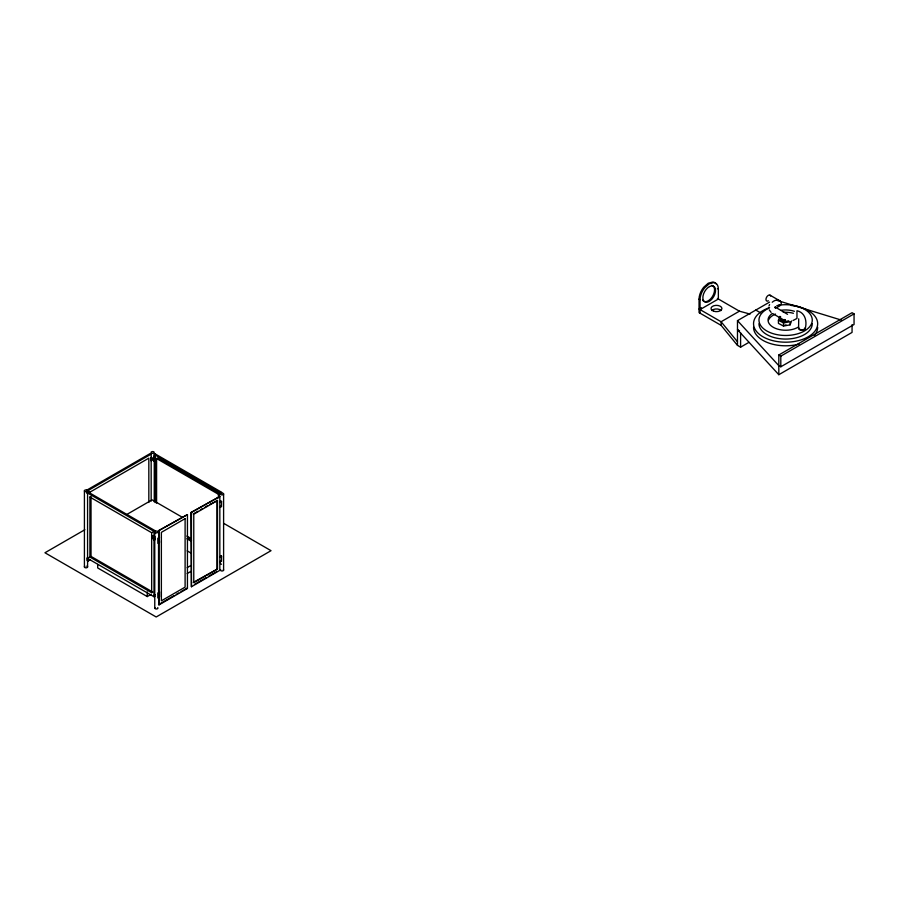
<?xml version="1.0" encoding="UTF-8"?>
<svg xmlns="http://www.w3.org/2000/svg" width="899" height="899" viewBox="0 0 899 899"><rect width="100%" height="100%" fill="white"/><g stroke="black" fill="none" stroke-linecap="round" stroke-linejoin="round"><path stroke-width="1.35" d="M219.828 507.497L221.502 506.53L221.57 501.451L220.581 500.878M219.828 562.156L221.502 561.178L221.57 556.11L220.581 555.537M154.167 456.557L154.201 455.411M775.466 307.525L775.185 306.874L775.511 307.851L775.399 307.155L787.558 314.313M798.705 318.83L798.593 328.393M768.971 305.986L769.578 304.559M791.558 320.965L790.086 324.854L783.512 326.056L778.422 323.382L778.422 320.246L779.894 316.358M780.602 317.898A4.81 2.776 0 0 0 780.197 319.325L780.489 320.033A4.81 2.776 0 0 0 783.018 321.572L784.254 319.505M788.715 320.797L784.512 321.786L785.321 319.651M772.241 302.244C778.5 296.254 787.4 304.716 775.208 307.896L775.208 307.143L775.388 307.818M151.515 457.546L151.088 460.749L151.841 460.569C153.032 458.22 150.369 457.524 151.841 457.692L151.268 457.355M86.989 493.371L86.989 490.022L150.178 453.546L151.167 454.119L151.167 501.103M86.989 490.022L87.99 490.596L151.167 454.119M87.574 493.012L88.686 492.371L155.122 530.725L153.999 531.365L87.574 493.012L87.574 558.391L153.999 596.745L155.122 596.104M154.257 454.512L155.246 453.939L221.772 492.349L220.772 492.922L154.257 454.512L154.257 501.811M89.327 491.371L90.327 491.944L148.829 458.164L148.829 502.485M153.493 457.422L154.988 457.849L154.617 461.378L153.493 460.726L153.493 457.422L154.988 457.849M89.9 497.057L91.024 496.417L91.024 556.402L152.785 592.059L151.661 592.699L89.9 557.043L89.9 497.057L151.661 532.714L152.785 532.073M156.595 503.204L156.595 458.557L157.583 457.984L219.435 493.697L219.435 497.293M153.493 460.726L154.988 461.153M84.843 529.736L44.95 552.761L156.19 616.984L271.037 550.682L223.885 523.454M126.916 514.408L152.133 499.855L182.104 517.161M87.574 558.391L88.686 557.751M89.9 557.043L91.024 556.402M86.989 558.009L86.989 560.504L87.99 561.077L90.417 559.672M156.595 458.557L218.435 494.27L219.435 493.697M159.539 537.265L157.797 538.276L157.864 543.266L159.539 542.299L158.539 530.713L187.442 514.61L187.442 588.474L159.044 604.87L158.539 597.745M158.539 530.713L187.442 514.61M190.925 512.587L219.828 496.484L219.828 570.348L191.431 586.744L190.925 512.587L219.828 496.484M151.661 536.152L152.785 535.501M151.661 537.557L152.785 536.917M193.263 513.936L198.016 511.205M200.387 509.834L202.758 508.463M205.129 507.092L207.5 505.721M209.872 504.35L217.491 500.529L217.491 569L193.768 582.698L193.768 514.228L217.491 500.529M153.999 537.501L155.122 536.849M151.661 538.973L152.785 538.321M153.999 538.906L155.122 538.265M153.999 540.321L155.122 539.67M219.828 502.462L221.57 501.451M187.194 567.629L190.824 565.538M97.699 564.415L97.699 567.954L147.279 596.576L150.908 594.475M187.194 573.528L190.824 571.427M153.999 595.284L155.122 594.632M159.539 591.924L157.797 592.935L157.864 597.925L159.539 596.958L159.539 591.924L158.539 591.351L158.539 543.108M219.828 557.122L221.57 556.11M193.263 582.417L217.491 569M158.539 604.577L173.923 595.7M176.294 594.329L178.665 592.969M181.025 591.598L186.947 588.182M194.476 584.406L206.309 577.574M208.68 576.214L216.962 571.427M701.344 307.705L699.051 309.02L721.099 321.752L737.483 341.777M700.051 309.593L718.357 299.03L718.357 289.096A12.946 7.473 -60 0 0 713.784 282.589L709.21 283.814L704.625 287.871A12.946 7.473 -60 0 0 700.051 299.67L700.051 313.189M750.092 314.088L739.416 311.178L721.099 321.752L721.099 325.348L737.483 345.373L740.596 347.171L748.867 342.395M737.483 345.373L737.483 320.64L769.533 302.131M852.061 324.651L852.061 332.416L778.815 374.703L778.815 354.993L852.061 312.706L854.05 313.863L854.05 324.505L780.804 366.792L778.815 365.646L737.483 320.64M778.815 354.993L780.804 356.15L854.05 313.863M780.152 304.885L776.815 305.694M793.03 320.505L796.964 318.448L796.964 310.728C805.156 312.56 807.201 321.19 805.29 328.393M778.422 320.246L783.512 322.932L790.086 321.73L790.086 324.854M784.996 325.022L786.131 325.011M785.468 320.46L784.512 320.449L784.512 321.786M776.747 300.3L841.486 320.123M151.515 460.423L151.268 460.232M770.016 295.164L780.152 301.019M772.657 313.549L783.479 319.797M755.789 310.065L760.565 312.818M717.368 288.523L718.357 289.096M717.368 298.446L739.416 311.178M716.143 283.949A12.946 7.473 -60 0 0 712.783 282.016L708.21 283.241L703.636 287.298A12.946 7.473 -60 0 0 699.051 299.097L700.051 299.67M739.562 330.899L737.483 329.697L778.815 374.703M721.099 325.348L699.051 312.616L699.051 299.097M220.502 505.946L221.502 506.53M186.902 536.051L190.543 538.153M187.902 538.175L191.532 540.265M186.913 538.748L190.532 540.838M220.502 560.605L221.502 561.178M220.502 563.684L221.502 564.257M187.194 550.873L190.824 552.964M771.095 312.38L769.252 309.874M783.434 321.651L783.018 320.224A4.81 2.776 0 0 1 780.489 318.684L780.197 317.976A4.81 2.776 0 0 1 780.602 316.56M783.512 322.932L783.512 326.056M780.804 356.15L780.804 366.792M740.596 332.799L740.596 347.171M223.604 493.989A1.584 0.91 0 0 1 221.233 494.776A1.584 0.91 0 0 1 221.233 493.191A1.584 0.91 0 0 1 223.604 493.989L223.604 570.078M218.435 494.27L218.435 497.866M216.996 500.237L216.996 568.707M191.431 512.88L191.431 586.744M159.044 531.006L159.044 604.87M155.246 453.939L155.246 502.631M154.763 531.983L154.763 608.072M154.617 458.063L154.617 461.378M153.999 531.365L153.999 596.745M151.661 532.714L151.661 592.699M151.414 458.018L151.414 460.895M147.279 591.857L147.279 596.576M90.327 491.944L90.327 492.596M87.99 490.596L87.99 492.832M87.99 557.346L87.99 561.077M87.585 490.82A1.584 0.91 0 0 1 85.203 491.607A1.584 0.91 0 0 1 85.203 490.022A1.584 0.91 0 0 1 87.585 490.82L87.585 493.585M87.585 557.223L87.585 566.909M84.416 490.82L84.416 566.909M157.718 607.612A1.584 0.91 0 0 1 156.347 608.983A1.584 0.91 0 0 1 154.976 607.612M223.39 569.618A1.584 0.91 0 0 1 222.019 570.989A1.584 0.91 0 0 1 220.648 569.618M86.787 566.112A1.584 0.91 0 0 1 87.293 567.438A1.584 0.91 0 0 1 84.978 567.606A1.584 0.91 0 0 1 84.877 566.258M768.342 300.794A3.349 1.933 -60 0 1 765.982 299.659A3.349 1.933 -60 0 1 767.926 295.614A3.349 1.933 -60 0 1 770.623 296.041M805.178 327.899A3.349 1.933 0 0 1 801.942 330.326A3.349 1.933 0 0 1 798.705 327.899M711.738 310.526A5.461 3.158 0 0 1 721.2 310.526M711.648 285.331A8.979 5.192 -60 0 1 714.458 291.186A8.979 5.192 -60 0 1 709.558 299.884L707.906 300.996A8.979 5.192 -60 0 1 702.557 300.109M817.674 327.281A32.061 18.508 0 0 1 814.37 335.473M799.166 344.059A32.061 18.508 0 0 1 753.553 327.281M791.187 305.458A32.061 18.508 0 0 1 814.258 331.989A32.061 18.508 0 0 1 763.611 337.147A32.061 18.508 0 0 1 769.589 307.649M812.258 323.685A26.644 15.384 0 0 1 785.614 339.069A26.644 15.384 0 0 1 758.97 323.685M778.714 305.233A26.644 15.384 0 0 1 812.067 321.966A26.644 15.384 0 0 1 772.702 333.54A26.644 15.384 0 0 1 768.836 308.132M798.042 327.258A17.575 10.147 0 0 1 773.747 327.573A17.575 10.147 0 0 1 772.151 313.571M781.062 310.29A17.575 10.147 0 0 1 794.401 311.301M768.645 319.763A17.575 10.147 0 0 1 775.534 314.077M783.321 312.335A17.575 10.147 0 0 1 793.39 313.29M804.583 328.393A2.641 1.528 0 0 1 804.234 329.158M803.807 329.472A2.641 1.528 0 0 1 800.076 329.472M799.649 329.158A2.641 1.528 0 0 1 799.301 328.393M709.513 286.556L707.861 287.669A8.979 5.192 -60 0 0 702.872 298.322A8.979 5.192 -60 0 0 708.895 301.57L710.547 300.457A8.979 5.192 -60 0 0 715.537 289.804A8.979 5.192 -60 0 0 709.513 286.556M185.104 518.644L161.37 532.354L161.37 600.824L185.104 587.126L185.104 518.644M155.561 532.77A1.584 0.91 0 0 0 157.932 531.983A1.584 0.91 0 0 0 155.561 531.185A1.584 0.91 0 0 0 155.561 532.77M151.841 453.276A1.584 0.91 0 0 0 154.223 452.489A1.584 0.91 0 0 0 151.841 451.691A1.584 0.91 0 0 0 151.841 453.276M713.739 311.234A5.461 3.158 0 0 0 721.931 308.503A5.461 3.158 0 0 0 713.739 305.772A5.461 3.158 0 0 0 713.739 311.234"/></g></svg>
